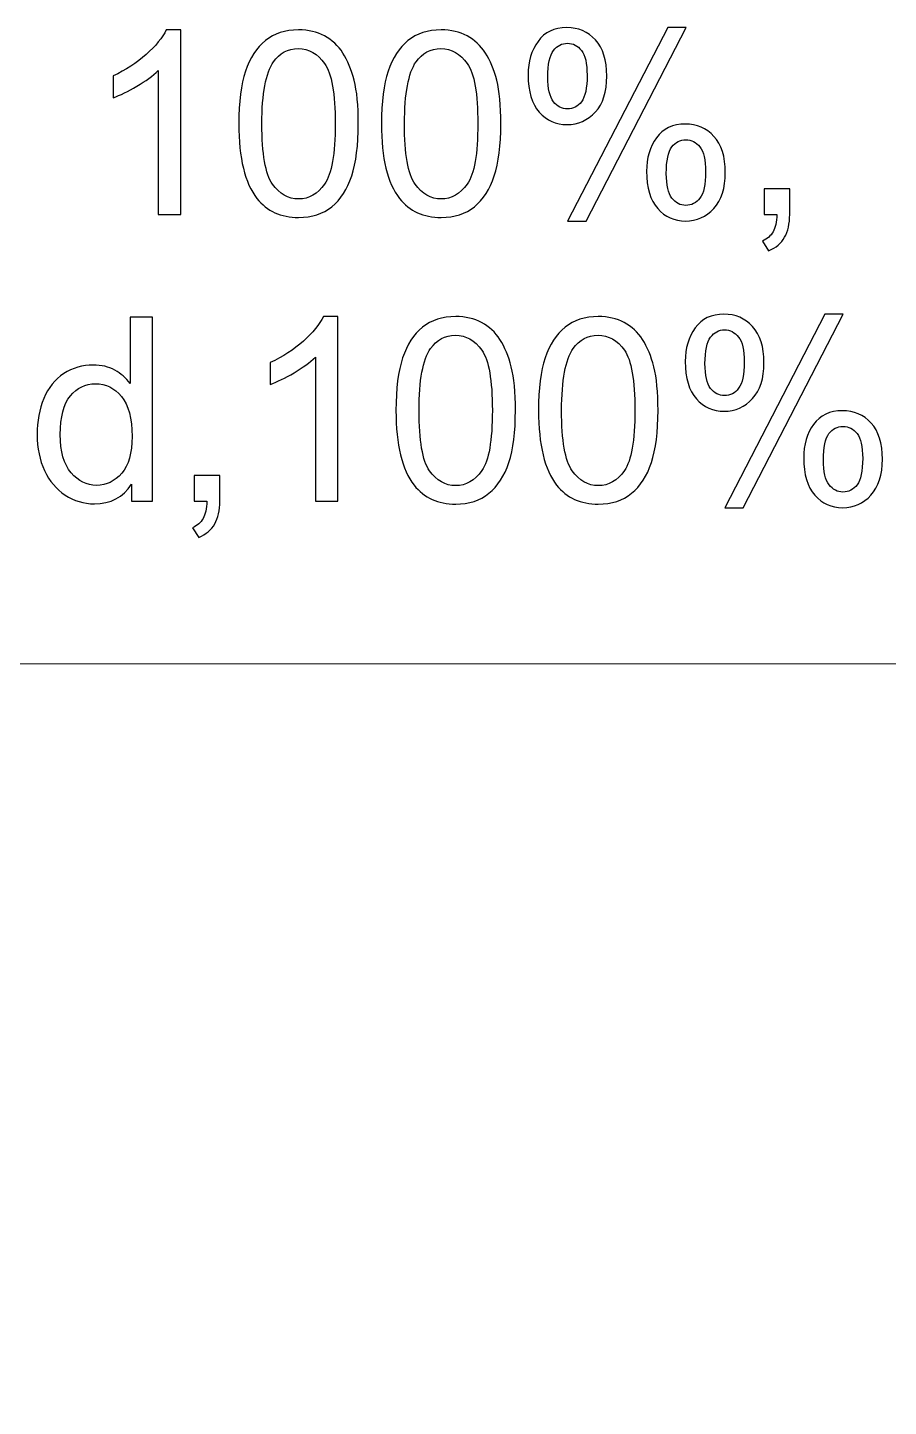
# Model space of a CAD drawing. Header units: millimetres. Extents: x -719 to 505, y -1021 to 376.
# Drawn here: x -124.2 to -38.9, y 161.1 to 297.6 of the extents above; entities that cross this region are included whole.
import ezdxf

# ---------------------------------------------------------------- set-up
doc = ezdxf.new("R2010")
doc.units = ezdxf.units.MM
doc.header["$MEASUREMENT"] = 0
doc.layers.add('ACRYL', color=7, linetype='Continuous')
doc.layers.add('OUTLINE', color=7, linetype='Continuous')

msp = doc.modelspace()

# ---------------------------------------------------------------- linework, layer by layer
at = {"layer": 'ACRYL', "color": 250}
for points, knots in [([(-74.6088, 292.9442), (-74.6088, 294.2396), (-74.2828, 295.3445), (-73.6267, 296.2505), (-73.6267, 296.2505), (-72.9705, 297.1606), (-72.0222, 297.6136), (-70.7776, 297.6136), (-70.7776, 297.6136), (-69.6346, 297.6136), (-68.6864, 297.2072), (-67.9371, 296.3944), (-67.9371, 296.3944), (-67.1878, 295.5816), (-66.811, 294.3836), (-66.811, 292.8088), (-66.811, 292.8088), (-66.811, 291.2721), (-67.192, 290.0867), (-67.9498, 289.257), (-67.9498, 289.257), (-68.7075, 288.4273), (-69.6431, 288.0124), (-70.7522, 288.0124), (-70.7522, 288.0124), (-71.8571, 288.0124), (-72.7758, 288.423), (-73.5081, 289.2401), (-73.5081, 289.2401), (-74.2405, 290.0571), (-74.6088, 291.2932), (-74.6088, 292.9442)], [0, 0, 0, 0, 0.11111111, 0.11111111, 0.11111111, 0.11111111, 0.22222222, 0.22222222, 0.22222222, 0.22222222, 0.33333333, 0.33333333, 0.33333333, 0.33333333, 0.44444444, 0.44444444, 0.44444444, 0.44444444, 0.55555556, 0.55555556, 0.55555556, 0.55555556, 0.66666667, 0.66666667, 0.66666667, 0.66666667, 0.77777778, 0.77777778, 0.77777778, 0.77777778, 1, 1, 1, 1]), ([(-70.7014, 278.462), (-70.7014, 278.462), (-60.7827, 297.6136), (-60.7827, 297.6136), (-60.7827, 297.6136), (-60.7827, 297.6136), (-58.9624, 297.6136), (-58.9624, 297.6136), (-58.9624, 297.6136), (-58.9624, 297.6136), (-68.8557, 278.462), (-68.8557, 278.462), (-68.8557, 278.462), (-68.8557, 278.462), (-70.7014, 278.462), (-70.7014, 278.462)], [0, 0, 0, 0, 0.2, 0.2, 0.2, 0.2, 0.4, 0.4, 0.4, 0.4, 0.6, 0.6, 0.6, 0.6, 1, 1, 1, 1]), ([(-109.013, 279.1224), (-109.013, 279.1224), (-111.2482, 279.1224), (-111.2482, 279.1224), (-111.2482, 279.1224), (-111.2482, 279.1224), (-111.2482, 293.3549), (-111.2482, 293.3549), (-111.2482, 293.3549), (-111.7858, 292.8384), (-112.4928, 292.3262), (-113.3649, 291.8139), (-113.3649, 291.8139), (-114.2369, 291.3017), (-115.0243, 290.9165), (-115.7186, 290.6625), (-115.7186, 290.6625), (-115.7186, 290.6625), (-115.7186, 292.8215), (-115.7186, 292.8215), (-115.7186, 292.8215), (-114.4698, 293.4057), (-113.3776, 294.1169), (-112.442, 294.9551), (-112.442, 294.9551), (-111.5064, 295.789), (-110.8418, 296.5976), (-110.4523, 297.385), (-110.4523, 297.385), (-110.4523, 297.385), (-109.013, 297.385), (-109.013, 297.385), (-109.013, 297.385), (-109.013, 297.385), (-109.013, 279.1224), (-109.013, 279.1224)], [0, 0, 0, 0, 0.1, 0.1, 0.1, 0.1, 0.2, 0.2, 0.2, 0.2, 0.3, 0.3, 0.3, 0.3, 0.4, 0.4, 0.4, 0.4, 0.5, 0.5, 0.5, 0.5, 0.6, 0.6, 0.6, 0.6, 0.7, 0.7, 0.7, 0.7, 0.8, 0.8, 0.8, 0.8, 1, 1, 1, 1]), ([(-103.2684, 288.0971), (-103.2684, 290.2434), (-103.0483, 291.979), (-102.608, 293.2914), (-102.608, 293.2914), (-102.1635, 294.6079), (-101.5073, 295.6197), (-100.6353, 296.3267), (-100.6353, 296.3267), (-99.7674, 297.0336), (-98.671, 297.385), (-97.3502, 297.385), (-97.3502, 297.385), (-96.3765, 297.385), (-95.5214, 297.1903), (-94.7806, 296.7966), (-94.7806, 296.7966), (-94.044, 296.4029), (-93.4344, 295.8356), (-92.9602, 295.0948), (-92.9602, 295.0948), (-92.4861, 294.3582), (-92.1136, 293.4565), (-91.8426, 292.3939), (-91.8426, 292.3939), (-91.5675, 291.3313), (-91.432, 289.8962), (-91.432, 288.0971), (-91.432, 288.0971), (-91.432, 285.9635), (-91.6521, 284.2363), (-92.0882, 282.9239), (-92.0882, 282.9239), (-92.5242, 281.6074), (-93.1804, 280.5956), (-94.0524, 279.8844), (-94.0524, 279.8844), (-94.9203, 279.1732), (-96.0209, 278.8176), (-97.3502, 278.8176), (-97.3502, 278.8176), (-99.0986, 278.8176), (-100.4744, 279.4399), (-101.4735, 280.6887), (-101.4735, 280.6887), (-102.6715, 282.2127), (-103.2684, 284.6808), (-103.2684, 288.0971)], [0, 0, 0, 0, 0.07692308, 0.07692308, 0.07692308, 0.07692308, 0.15384615, 0.15384615, 0.15384615, 0.15384615, 0.23076923, 0.23076923, 0.23076923, 0.23076923, 0.30769231, 0.30769231, 0.30769231, 0.30769231, 0.38461538, 0.38461538, 0.38461538, 0.38461538, 0.46153846, 0.46153846, 0.46153846, 0.46153846, 0.53846154, 0.53846154, 0.53846154, 0.53846154, 0.61538462, 0.61538462, 0.61538462, 0.61538462, 0.69230769, 0.69230769, 0.69230769, 0.69230769, 0.76923077, 0.76923077, 0.76923077, 0.76923077, 0.84615385, 0.84615385, 0.84615385, 0.84615385, 1, 1, 1, 1]), ([(-89.1418, 288.0971), (-89.1418, 290.2434), (-88.9217, 291.979), (-88.4814, 293.2914), (-88.4814, 293.2914), (-88.0369, 294.6079), (-87.3807, 295.6197), (-86.5087, 296.3267), (-86.5087, 296.3267), (-85.6408, 297.0336), (-84.5444, 297.385), (-83.2236, 297.385), (-83.2236, 297.385), (-82.2499, 297.385), (-81.3948, 297.1903), (-80.654, 296.7966), (-80.654, 296.7966), (-79.9174, 296.4029), (-79.3078, 295.8356), (-78.8336, 295.0948), (-78.8336, 295.0948), (-78.3595, 294.3582), (-77.987, 293.4565), (-77.716, 292.3939), (-77.716, 292.3939), (-77.4409, 291.3313), (-77.3054, 289.8962), (-77.3054, 288.0971), (-77.3054, 288.0971), (-77.3054, 285.9635), (-77.5255, 284.2363), (-77.9616, 282.9239), (-77.9616, 282.9239), (-78.3976, 281.6074), (-79.0538, 280.5956), (-79.9258, 279.8844), (-79.9258, 279.8844), (-80.7937, 279.1732), (-81.8943, 278.8176), (-83.2236, 278.8176), (-83.2236, 278.8176), (-84.972, 278.8176), (-86.3478, 279.4399), (-87.3469, 280.6887), (-87.3469, 280.6887), (-88.5449, 282.2127), (-89.1418, 284.6808), (-89.1418, 288.0971)], [0, 0, 0, 0, 0.07692308, 0.07692308, 0.07692308, 0.07692308, 0.15384615, 0.15384615, 0.15384615, 0.15384615, 0.23076923, 0.23076923, 0.23076923, 0.23076923, 0.30769231, 0.30769231, 0.30769231, 0.30769231, 0.38461538, 0.38461538, 0.38461538, 0.38461538, 0.46153846, 0.46153846, 0.46153846, 0.46153846, 0.53846154, 0.53846154, 0.53846154, 0.53846154, 0.61538462, 0.61538462, 0.61538462, 0.61538462, 0.69230769, 0.69230769, 0.69230769, 0.69230769, 0.76923077, 0.76923077, 0.76923077, 0.76923077, 0.84615385, 0.84615385, 0.84615385, 0.84615385, 1, 1, 1, 1]), ([(-100.9824, 288.0886), (-100.9824, 285.0956), (-100.6353, 283.106), (-99.9368, 282.1238), (-99.9368, 282.1238), (-99.2383, 281.1375), (-98.3747, 280.6464), (-97.3502, 280.6464), (-97.3502, 280.6464), (-96.3257, 280.6464), (-95.4621, 281.1417), (-94.7636, 282.1281), (-94.7636, 282.1281), (-94.0651, 283.1187), (-93.718, 285.1041), (-93.718, 288.0886), (-93.718, 288.0886), (-93.718, 291.0816), (-94.0651, 293.0712), (-94.7636, 294.0534), (-94.7636, 294.0534), (-95.4579, 295.0397), (-96.33, 295.5308), (-97.3756, 295.5308), (-97.3756, 295.5308), (-98.4001, 295.5308), (-99.2213, 295.0948), (-99.8352, 294.2269), (-99.8352, 294.2269), (-100.6014, 293.122), (-100.9824, 291.0731), (-100.9824, 288.0886)], [0, 0, 0, 0, 0.11111111, 0.11111111, 0.11111111, 0.11111111, 0.22222222, 0.22222222, 0.22222222, 0.22222222, 0.33333333, 0.33333333, 0.33333333, 0.33333333, 0.44444444, 0.44444444, 0.44444444, 0.44444444, 0.55555556, 0.55555556, 0.55555556, 0.55555556, 0.66666667, 0.66666667, 0.66666667, 0.66666667, 0.77777778, 0.77777778, 0.77777778, 0.77777778, 1, 1, 1, 1]), ([(-86.8558, 288.0886), (-86.8558, 285.0956), (-86.5087, 283.106), (-85.8102, 282.1238), (-85.8102, 282.1238), (-85.1117, 281.1375), (-84.2481, 280.6464), (-83.2236, 280.6464), (-83.2236, 280.6464), (-82.1991, 280.6464), (-81.3355, 281.1417), (-80.637, 282.1281), (-80.637, 282.1281), (-79.9385, 283.1187), (-79.5914, 285.1041), (-79.5914, 288.0886), (-79.5914, 288.0886), (-79.5914, 291.0816), (-79.9385, 293.0712), (-80.637, 294.0534), (-80.637, 294.0534), (-81.3313, 295.0397), (-82.2034, 295.5308), (-83.249, 295.5308), (-83.249, 295.5308), (-84.2735, 295.5308), (-85.0947, 295.0948), (-85.7086, 294.2269), (-85.7086, 294.2269), (-86.4748, 293.122), (-86.8558, 291.0731), (-86.8558, 288.0886)], [0, 0, 0, 0, 0.11111111, 0.11111111, 0.11111111, 0.11111111, 0.22222222, 0.22222222, 0.22222222, 0.22222222, 0.33333333, 0.33333333, 0.33333333, 0.33333333, 0.44444444, 0.44444444, 0.44444444, 0.44444444, 0.55555556, 0.55555556, 0.55555556, 0.55555556, 0.66666667, 0.66666667, 0.66666667, 0.66666667, 0.77777778, 0.77777778, 0.77777778, 0.77777778, 1, 1, 1, 1]), ([(-70.7141, 296.0642), (-71.2687, 296.0642), (-71.7301, 295.8271), (-72.0984, 295.3488), (-72.0984, 295.3488), (-72.4667, 294.8704), (-72.653, 293.9941), (-72.653, 292.7199), (-72.653, 292.7199), (-72.653, 291.5599), (-72.4667, 290.7429), (-72.0942, 290.273), (-72.0942, 290.273), (-71.7217, 289.7989), (-71.2602, 289.5618), (-70.7141, 289.5618), (-70.7141, 289.5618), (-70.1511, 289.5618), (-69.6854, 289.7989), (-69.3171, 290.2772), (-69.3171, 290.2772), (-68.9488, 290.7556), (-68.7668, 291.6277), (-68.7668, 292.8934), (-68.7668, 292.8934), (-68.7668, 294.0618), (-68.9531, 294.8831), (-69.3256, 295.353), (-69.3256, 295.353), (-69.6981, 295.8271), (-70.1596, 296.0642), (-70.7141, 296.0642)], [0, 0, 0, 0, 0.11111111, 0.11111111, 0.11111111, 0.11111111, 0.22222222, 0.22222222, 0.22222222, 0.22222222, 0.33333333, 0.33333333, 0.33333333, 0.33333333, 0.44444444, 0.44444444, 0.44444444, 0.44444444, 0.55555556, 0.55555556, 0.55555556, 0.55555556, 0.66666667, 0.66666667, 0.66666667, 0.66666667, 0.77777778, 0.77777778, 0.77777778, 0.77777778, 1, 1, 1, 1]), ([(-62.874, 283.3938), (-62.874, 284.6977), (-62.548, 285.8026), (-61.8919, 286.7085), (-61.8919, 286.7085), (-61.2399, 287.6102), (-60.2874, 288.0632), (-59.0386, 288.0632), (-59.0386, 288.0632), (-57.8956, 288.0632), (-56.9473, 287.6568), (-56.198, 286.844), (-56.198, 286.844), (-55.4487, 286.0312), (-55.0762, 284.8332), (-55.0762, 283.2584), (-55.0762, 283.2584), (-55.0762, 281.7217), (-55.453, 280.5363), (-56.2107, 279.7066), (-56.2107, 279.7066), (-56.9685, 278.8769), (-57.9083, 278.462), (-59.0259, 278.462), (-59.0259, 278.462), (-60.1266, 278.462), (-61.041, 278.8726), (-61.7733, 279.6939), (-61.7733, 279.6939), (-62.5057, 280.5152), (-62.874, 281.7513), (-62.874, 283.3938)], [0, 0, 0, 0, 0.11111111, 0.11111111, 0.11111111, 0.11111111, 0.22222222, 0.22222222, 0.22222222, 0.22222222, 0.33333333, 0.33333333, 0.33333333, 0.33333333, 0.44444444, 0.44444444, 0.44444444, 0.44444444, 0.55555556, 0.55555556, 0.55555556, 0.55555556, 0.66666667, 0.66666667, 0.66666667, 0.66666667, 0.77777778, 0.77777778, 0.77777778, 0.77777778, 1, 1, 1, 1]), ([(-58.9751, 286.5138), (-59.5381, 286.5138), (-59.9996, 286.2767), (-60.3679, 285.7984), (-60.3679, 285.7984), (-60.7362, 285.32), (-60.9182, 284.4437), (-60.9182, 283.1695), (-60.9182, 283.1695), (-60.9182, 282.018), (-60.7319, 281.2052), (-60.3594, 280.7268), (-60.3594, 280.7268), (-59.9911, 280.2485), (-59.5339, 280.0114), (-58.9878, 280.0114), (-58.9878, 280.0114), (-58.4163, 280.0114), (-57.9506, 280.2485), (-57.5823, 280.7268), (-57.5823, 280.7268), (-57.214, 281.2052), (-57.032, 282.0773), (-57.032, 283.343), (-57.032, 283.343), (-57.032, 284.5114), (-57.2183, 285.3327), (-57.5908, 285.8026), (-57.5908, 285.8026), (-57.9591, 286.2767), (-58.4205, 286.5138), (-58.9751, 286.5138)], [0, 0, 0, 0, 0.11111111, 0.11111111, 0.11111111, 0.11111111, 0.22222222, 0.22222222, 0.22222222, 0.22222222, 0.33333333, 0.33333333, 0.33333333, 0.33333333, 0.44444444, 0.44444444, 0.44444444, 0.44444444, 0.55555556, 0.55555556, 0.55555556, 0.55555556, 0.66666667, 0.66666667, 0.66666667, 0.66666667, 0.77777778, 0.77777778, 0.77777778, 0.77777778, 1, 1, 1, 1]), ([(-51.2366, 279.1224), (-51.2366, 279.1224), (-51.2366, 281.6624), (-51.2366, 281.6624), (-51.2366, 281.6624), (-51.2366, 281.6624), (-48.6966, 281.6624), (-48.6966, 281.6624), (-48.6966, 281.6624), (-48.6966, 281.6624), (-48.6966, 279.1224), (-48.6966, 279.1224), (-48.6966, 279.1224), (-48.6966, 278.1868), (-48.8617, 277.4291), (-49.1961, 276.8533), (-49.1961, 276.8533), (-49.5263, 276.2776), (-50.0555, 275.8289), (-50.7794, 275.5156), (-50.7794, 275.5156), (-50.7794, 275.5156), (-51.389, 276.4808), (-51.389, 276.4808), (-51.389, 276.4808), (-50.9149, 276.6882), (-50.5677, 276.993), (-50.3476, 277.391), (-50.3476, 277.391), (-50.1232, 277.7931), (-49.9962, 278.3689), (-49.9708, 279.1224), (-49.9708, 279.1224), (-49.9708, 279.1224), (-51.2366, 279.1224), (-51.2366, 279.1224)], [0, 0, 0, 0, 0.1, 0.1, 0.1, 0.1, 0.2, 0.2, 0.2, 0.2, 0.3, 0.3, 0.3, 0.3, 0.4, 0.4, 0.4, 0.4, 0.5, 0.5, 0.5, 0.5, 0.6, 0.6, 0.6, 0.6, 0.7, 0.7, 0.7, 0.7, 0.8, 0.8, 0.8, 0.8, 1, 1, 1, 1]), ([(-113.8942, 250.7463), (-113.8942, 250.7463), (-113.8942, 252.4185), (-113.8942, 252.4185), (-113.8942, 252.4185), (-114.7282, 251.1188), (-115.9558, 250.4669), (-117.5772, 250.4669), (-117.5772, 250.4669), (-118.6271, 250.4669), (-119.5923, 250.7548), (-120.4686, 251.3347), (-120.4686, 251.3347), (-121.3491, 251.9105), (-122.0307, 252.719), (-122.5175, 253.752), (-122.5175, 253.752), (-123.0001, 254.7891), (-123.2414, 255.9787), (-123.2414, 257.3249), (-123.2414, 257.3249), (-123.2414, 258.6372), (-123.0213, 259.8268), (-122.5852, 260.8978), (-122.5852, 260.8978), (-122.145, 261.9646), (-121.4888, 262.7859), (-120.6125, 263.3532), (-120.6125, 263.3532), (-119.7404, 263.9247), (-118.7583, 264.2083), (-117.6788, 264.2083), (-117.6788, 264.2083), (-116.8829, 264.2083), (-116.176, 264.039), (-115.5579, 263.7045), (-115.5579, 263.7045), (-114.9398, 263.3701), (-114.4361, 262.9298), (-114.0466, 262.3922), (-114.0466, 262.3922), (-114.0466, 262.3922), (-114.0466, 268.9327), (-114.0466, 268.9327), (-114.0466, 268.9327), (-114.0466, 268.9327), (-111.8114, 268.9327), (-111.8114, 268.9327), (-111.8114, 268.9327), (-111.8114, 268.9327), (-111.8114, 250.7463), (-111.8114, 250.7463), (-111.8114, 250.7463), (-111.8114, 250.7463), (-113.8942, 250.7463), (-113.8942, 250.7463)], [0, 0, 0, 0, 0.06666667, 0.06666667, 0.06666667, 0.06666667, 0.13333333, 0.13333333, 0.13333333, 0.13333333, 0.2, 0.2, 0.2, 0.2, 0.26666667, 0.26666667, 0.26666667, 0.26666667, 0.33333333, 0.33333333, 0.33333333, 0.33333333, 0.4, 0.4, 0.4, 0.4, 0.46666667, 0.46666667, 0.46666667, 0.46666667, 0.53333333, 0.53333333, 0.53333333, 0.53333333, 0.6, 0.6, 0.6, 0.6, 0.66666667, 0.66666667, 0.66666667, 0.66666667, 0.73333333, 0.73333333, 0.73333333, 0.73333333, 0.8, 0.8, 0.8, 0.8, 0.86666667, 0.86666667, 0.86666667, 0.86666667, 1, 1, 1, 1]), ([(-93.4472, 250.7463), (-93.4472, 250.7463), (-95.6824, 250.7463), (-95.6824, 250.7463), (-95.6824, 250.7463), (-95.6824, 250.7463), (-95.6824, 264.9788), (-95.6824, 264.9788), (-95.6824, 264.9788), (-96.22, 264.4623), (-96.927, 263.9501), (-97.7991, 263.4378), (-97.7991, 263.4378), (-98.6711, 262.9256), (-99.4585, 262.5404), (-100.1528, 262.2864), (-100.1528, 262.2864), (-100.1528, 262.2864), (-100.1528, 264.4454), (-100.1528, 264.4454), (-100.1528, 264.4454), (-98.904, 265.0296), (-97.8118, 265.7408), (-96.8762, 266.579), (-96.8762, 266.579), (-95.9406, 267.4129), (-95.276, 268.2215), (-94.8865, 269.0089), (-94.8865, 269.0089), (-94.8865, 269.0089), (-93.4472, 269.0089), (-93.4472, 269.0089), (-93.4472, 269.0089), (-93.4472, 269.0089), (-93.4472, 250.7463), (-93.4472, 250.7463)], [0, 0, 0, 0, 0.1, 0.1, 0.1, 0.1, 0.2, 0.2, 0.2, 0.2, 0.3, 0.3, 0.3, 0.3, 0.4, 0.4, 0.4, 0.4, 0.5, 0.5, 0.5, 0.5, 0.6, 0.6, 0.6, 0.6, 0.7, 0.7, 0.7, 0.7, 0.8, 0.8, 0.8, 0.8, 1, 1, 1, 1]), ([(-87.7026, 259.721), (-87.7026, 261.8673), (-87.4825, 263.6029), (-87.0422, 264.9153), (-87.0422, 264.9153), (-86.5977, 266.2318), (-85.9415, 267.2436), (-85.0695, 267.9506), (-85.0695, 267.9506), (-84.2016, 268.6575), (-83.1052, 269.0089), (-81.7844, 269.0089), (-81.7844, 269.0089), (-80.8107, 269.0089), (-79.9556, 268.8142), (-79.2148, 268.4205), (-79.2148, 268.4205), (-78.4782, 268.0268), (-77.8686, 267.4595), (-77.3944, 266.7187), (-77.3944, 266.7187), (-76.9203, 265.9821), (-76.5478, 265.0804), (-76.2768, 264.0178), (-76.2768, 264.0178), (-76.0017, 262.9552), (-75.8662, 261.5201), (-75.8662, 259.721), (-75.8662, 259.721), (-75.8662, 257.5874), (-76.0863, 255.8602), (-76.5224, 254.5478), (-76.5224, 254.5478), (-76.9584, 253.2313), (-77.6146, 252.2195), (-78.4866, 251.5083), (-78.4866, 251.5083), (-79.3545, 250.7971), (-80.4551, 250.4415), (-81.7844, 250.4415), (-81.7844, 250.4415), (-83.5328, 250.4415), (-84.9086, 251.0638), (-85.9077, 252.3126), (-85.9077, 252.3126), (-87.1057, 253.8366), (-87.7026, 256.3047), (-87.7026, 259.721)], [0, 0, 0, 0, 0.07692308, 0.07692308, 0.07692308, 0.07692308, 0.15384615, 0.15384615, 0.15384615, 0.15384615, 0.23076923, 0.23076923, 0.23076923, 0.23076923, 0.30769231, 0.30769231, 0.30769231, 0.30769231, 0.38461538, 0.38461538, 0.38461538, 0.38461538, 0.46153846, 0.46153846, 0.46153846, 0.46153846, 0.53846154, 0.53846154, 0.53846154, 0.53846154, 0.61538462, 0.61538462, 0.61538462, 0.61538462, 0.69230769, 0.69230769, 0.69230769, 0.69230769, 0.76923077, 0.76923077, 0.76923077, 0.76923077, 0.84615385, 0.84615385, 0.84615385, 0.84615385, 1, 1, 1, 1]), ([(-73.576, 259.721), (-73.576, 261.8673), (-73.3559, 263.6029), (-72.9156, 264.9153), (-72.9156, 264.9153), (-72.4711, 266.2318), (-71.8149, 267.2436), (-70.9429, 267.9506), (-70.9429, 267.9506), (-70.075, 268.6575), (-68.9786, 269.0089), (-67.6578, 269.0089), (-67.6578, 269.0089), (-66.6841, 269.0089), (-65.829, 268.8142), (-65.0882, 268.4205), (-65.0882, 268.4205), (-64.3516, 268.0268), (-63.742, 267.4595), (-63.2678, 266.7187), (-63.2678, 266.7187), (-62.7937, 265.9821), (-62.4212, 265.0804), (-62.1502, 264.0178), (-62.1502, 264.0178), (-61.8751, 262.9552), (-61.7396, 261.5201), (-61.7396, 259.721), (-61.7396, 259.721), (-61.7396, 257.5874), (-61.9597, 255.8602), (-62.3958, 254.5478), (-62.3958, 254.5478), (-62.8318, 253.2313), (-63.488, 252.2195), (-64.36, 251.5083), (-64.36, 251.5083), (-65.2279, 250.7971), (-66.3285, 250.4415), (-67.6578, 250.4415), (-67.6578, 250.4415), (-69.4062, 250.4415), (-70.782, 251.0638), (-71.7811, 252.3126), (-71.7811, 252.3126), (-72.9791, 253.8366), (-73.576, 256.3047), (-73.576, 259.721)], [0, 0, 0, 0, 0.07692308, 0.07692308, 0.07692308, 0.07692308, 0.15384615, 0.15384615, 0.15384615, 0.15384615, 0.23076923, 0.23076923, 0.23076923, 0.23076923, 0.30769231, 0.30769231, 0.30769231, 0.30769231, 0.38461538, 0.38461538, 0.38461538, 0.38461538, 0.46153846, 0.46153846, 0.46153846, 0.46153846, 0.53846154, 0.53846154, 0.53846154, 0.53846154, 0.61538462, 0.61538462, 0.61538462, 0.61538462, 0.69230769, 0.69230769, 0.69230769, 0.69230769, 0.76923077, 0.76923077, 0.76923077, 0.76923077, 0.84615385, 0.84615385, 0.84615385, 0.84615385, 1, 1, 1, 1]), ([(-59.043, 264.5681), (-59.043, 265.8635), (-58.717, 266.9684), (-58.0609, 267.8744), (-58.0609, 267.8744), (-57.4047, 268.7845), (-56.4564, 269.2375), (-55.2118, 269.2375), (-55.2118, 269.2375), (-54.0688, 269.2375), (-53.1206, 268.8311), (-52.3713, 268.0183), (-52.3713, 268.0183), (-51.622, 267.2055), (-51.2452, 266.0075), (-51.2452, 264.4327), (-51.2452, 264.4327), (-51.2452, 262.896), (-51.6262, 261.7106), (-52.384, 260.8809), (-52.384, 260.8809), (-53.1417, 260.0512), (-54.0773, 259.6363), (-55.1864, 259.6363), (-55.1864, 259.6363), (-56.2913, 259.6363), (-57.21, 260.0469), (-57.9423, 260.864), (-57.9423, 260.864), (-58.6747, 261.681), (-59.043, 262.9171), (-59.043, 264.5681)], [0, 0, 0, 0, 0.11111111, 0.11111111, 0.11111111, 0.11111111, 0.22222222, 0.22222222, 0.22222222, 0.22222222, 0.33333333, 0.33333333, 0.33333333, 0.33333333, 0.44444444, 0.44444444, 0.44444444, 0.44444444, 0.55555556, 0.55555556, 0.55555556, 0.55555556, 0.66666667, 0.66666667, 0.66666667, 0.66666667, 0.77777778, 0.77777778, 0.77777778, 0.77777778, 1, 1, 1, 1]), ([(-55.1356, 250.0859), (-55.1356, 250.0859), (-45.2169, 269.2375), (-45.2169, 269.2375), (-45.2169, 269.2375), (-45.2169, 269.2375), (-43.3966, 269.2375), (-43.3966, 269.2375), (-43.3966, 269.2375), (-43.3966, 269.2375), (-53.2899, 250.0859), (-53.2899, 250.0859), (-53.2899, 250.0859), (-53.2899, 250.0859), (-55.1356, 250.0859), (-55.1356, 250.0859)], [0, 0, 0, 0, 0.2, 0.2, 0.2, 0.2, 0.4, 0.4, 0.4, 0.4, 0.6, 0.6, 0.6, 0.6, 1, 1, 1, 1]), ([(-55.1483, 267.6881), (-55.7029, 267.6881), (-56.1643, 267.451), (-56.5326, 266.9727), (-56.5326, 266.9727), (-56.9009, 266.4943), (-57.0872, 265.618), (-57.0872, 264.3438), (-57.0872, 264.3438), (-57.0872, 263.1838), (-56.9009, 262.3668), (-56.5284, 261.8969), (-56.5284, 261.8969), (-56.1559, 261.4228), (-55.6944, 261.1857), (-55.1483, 261.1857), (-55.1483, 261.1857), (-54.5853, 261.1857), (-54.1196, 261.4228), (-53.7513, 261.9011), (-53.7513, 261.9011), (-53.383, 262.3795), (-53.201, 263.2516), (-53.201, 264.5173), (-53.201, 264.5173), (-53.201, 265.6857), (-53.3873, 266.507), (-53.7598, 266.9769), (-53.7598, 266.9769), (-54.1323, 267.451), (-54.5938, 267.6881), (-55.1483, 267.6881)], [0, 0, 0, 0, 0.11111111, 0.11111111, 0.11111111, 0.11111111, 0.22222222, 0.22222222, 0.22222222, 0.22222222, 0.33333333, 0.33333333, 0.33333333, 0.33333333, 0.44444444, 0.44444444, 0.44444444, 0.44444444, 0.55555556, 0.55555556, 0.55555556, 0.55555556, 0.66666667, 0.66666667, 0.66666667, 0.66666667, 0.77777778, 0.77777778, 0.77777778, 0.77777778, 1, 1, 1, 1]), ([(-85.4166, 259.7125), (-85.4166, 256.7195), (-85.0695, 254.7299), (-84.371, 253.7477), (-84.371, 253.7477), (-83.6725, 252.7614), (-82.8089, 252.2703), (-81.7844, 252.2703), (-81.7844, 252.2703), (-80.7599, 252.2703), (-79.8963, 252.7656), (-79.1978, 253.752), (-79.1978, 253.752), (-78.4993, 254.7426), (-78.1522, 256.728), (-78.1522, 259.7125), (-78.1522, 259.7125), (-78.1522, 262.7055), (-78.4993, 264.6951), (-79.1978, 265.6773), (-79.1978, 265.6773), (-79.8921, 266.6636), (-80.7642, 267.1547), (-81.8098, 267.1547), (-81.8098, 267.1547), (-82.8343, 267.1547), (-83.6555, 266.7187), (-84.2694, 265.8508), (-84.2694, 265.8508), (-85.0356, 264.7459), (-85.4166, 262.697), (-85.4166, 259.7125)], [0, 0, 0, 0, 0.11111111, 0.11111111, 0.11111111, 0.11111111, 0.22222222, 0.22222222, 0.22222222, 0.22222222, 0.33333333, 0.33333333, 0.33333333, 0.33333333, 0.44444444, 0.44444444, 0.44444444, 0.44444444, 0.55555556, 0.55555556, 0.55555556, 0.55555556, 0.66666667, 0.66666667, 0.66666667, 0.66666667, 0.77777778, 0.77777778, 0.77777778, 0.77777778, 1, 1, 1, 1]), ([(-71.29, 259.7125), (-71.29, 256.7195), (-70.9429, 254.7299), (-70.2444, 253.7477), (-70.2444, 253.7477), (-69.5459, 252.7614), (-68.6823, 252.2703), (-67.6578, 252.2703), (-67.6578, 252.2703), (-66.6333, 252.2703), (-65.7697, 252.7656), (-65.0712, 253.752), (-65.0712, 253.752), (-64.3727, 254.7426), (-64.0256, 256.728), (-64.0256, 259.7125), (-64.0256, 259.7125), (-64.0256, 262.7055), (-64.3727, 264.6951), (-65.0712, 265.6773), (-65.0712, 265.6773), (-65.7655, 266.6636), (-66.6376, 267.1547), (-67.6832, 267.1547), (-67.6832, 267.1547), (-68.7077, 267.1547), (-69.5289, 266.7187), (-70.1428, 265.8508), (-70.1428, 265.8508), (-70.909, 264.7459), (-71.29, 262.697), (-71.29, 259.7125)], [0, 0, 0, 0, 0.11111111, 0.11111111, 0.11111111, 0.11111111, 0.22222222, 0.22222222, 0.22222222, 0.22222222, 0.33333333, 0.33333333, 0.33333333, 0.33333333, 0.44444444, 0.44444444, 0.44444444, 0.44444444, 0.55555556, 0.55555556, 0.55555556, 0.55555556, 0.66666667, 0.66666667, 0.66666667, 0.66666667, 0.77777778, 0.77777778, 0.77777778, 0.77777778, 1, 1, 1, 1]), ([(-120.9554, 257.3207), (-120.9554, 255.6358), (-120.5998, 254.3785), (-119.8844, 253.5445), (-119.8844, 253.5445), (-119.1732, 252.7106), (-118.3307, 252.2957), (-117.3613, 252.2957), (-117.3613, 252.2957), (-116.3834, 252.2957), (-115.5537, 252.6936), (-114.8679, 253.4895), (-114.8679, 253.4895), (-114.1863, 254.2854), (-113.8434, 255.5003), (-113.8434, 257.1344), (-113.8434, 257.1344), (-113.8434, 258.9293), (-114.1905, 260.2501), (-114.889, 261.0926), (-114.889, 261.0926), (-115.5833, 261.935), (-116.4427, 262.3541), (-117.4629, 262.3541), (-117.4629, 262.3541), (-118.4577, 262.3541), (-119.2875, 261.9519), (-119.9563, 261.1434), (-119.9563, 261.1434), (-120.621, 260.3348), (-120.9554, 259.0606), (-120.9554, 257.3207)], [0, 0, 0, 0, 0.11111111, 0.11111111, 0.11111111, 0.11111111, 0.22222222, 0.22222222, 0.22222222, 0.22222222, 0.33333333, 0.33333333, 0.33333333, 0.33333333, 0.44444444, 0.44444444, 0.44444444, 0.44444444, 0.55555556, 0.55555556, 0.55555556, 0.55555556, 0.66666667, 0.66666667, 0.66666667, 0.66666667, 0.77777778, 0.77777778, 0.77777778, 0.77777778, 1, 1, 1, 1]), ([(-47.3082, 255.0177), (-47.3082, 256.3216), (-46.9822, 257.4265), (-46.3261, 258.3324), (-46.3261, 258.3324), (-45.6741, 259.2341), (-44.7216, 259.6871), (-43.4728, 259.6871), (-43.4728, 259.6871), (-42.3298, 259.6871), (-41.3815, 259.2807), (-40.6322, 258.4679), (-40.6322, 258.4679), (-39.8829, 257.6551), (-39.5104, 256.4571), (-39.5104, 254.8823), (-39.5104, 254.8823), (-39.5104, 253.3456), (-39.8872, 252.1602), (-40.6449, 251.3305), (-40.6449, 251.3305), (-41.4027, 250.5008), (-42.3425, 250.0859), (-43.4601, 250.0859), (-43.4601, 250.0859), (-44.5608, 250.0859), (-45.4752, 250.4965), (-46.2075, 251.3178), (-46.2075, 251.3178), (-46.9399, 252.1391), (-47.3082, 253.3752), (-47.3082, 255.0177)], [0, 0, 0, 0, 0.11111111, 0.11111111, 0.11111111, 0.11111111, 0.22222222, 0.22222222, 0.22222222, 0.22222222, 0.33333333, 0.33333333, 0.33333333, 0.33333333, 0.44444444, 0.44444444, 0.44444444, 0.44444444, 0.55555556, 0.55555556, 0.55555556, 0.55555556, 0.66666667, 0.66666667, 0.66666667, 0.66666667, 0.77777778, 0.77777778, 0.77777778, 0.77777778, 1, 1, 1, 1]), ([(-43.4093, 258.1377), (-43.9723, 258.1377), (-44.4338, 257.9006), (-44.8021, 257.4223), (-44.8021, 257.4223), (-45.1704, 256.9439), (-45.3524, 256.0676), (-45.3524, 254.7934), (-45.3524, 254.7934), (-45.3524, 253.6419), (-45.1661, 252.8291), (-44.7936, 252.3507), (-44.7936, 252.3507), (-44.4253, 251.8724), (-43.9681, 251.6353), (-43.422, 251.6353), (-43.422, 251.6353), (-42.8505, 251.6353), (-42.3848, 251.8724), (-42.0165, 252.3507), (-42.0165, 252.3507), (-41.6482, 252.8291), (-41.4662, 253.7012), (-41.4662, 254.9669), (-41.4662, 254.9669), (-41.4662, 256.1353), (-41.6525, 256.9566), (-42.025, 257.4265), (-42.025, 257.4265), (-42.3933, 257.9006), (-42.8547, 258.1377), (-43.4093, 258.1377)], [0, 0, 0, 0, 0.11111111, 0.11111111, 0.11111111, 0.11111111, 0.22222222, 0.22222222, 0.22222222, 0.22222222, 0.33333333, 0.33333333, 0.33333333, 0.33333333, 0.44444444, 0.44444444, 0.44444444, 0.44444444, 0.55555556, 0.55555556, 0.55555556, 0.55555556, 0.66666667, 0.66666667, 0.66666667, 0.66666667, 0.77777778, 0.77777778, 0.77777778, 0.77777778, 1, 1, 1, 1]), ([(-107.6924, 250.7463), (-107.6924, 250.7463), (-107.6924, 253.2863), (-107.6924, 253.2863), (-107.6924, 253.2863), (-107.6924, 253.2863), (-105.1524, 253.2863), (-105.1524, 253.2863), (-105.1524, 253.2863), (-105.1524, 253.2863), (-105.1524, 250.7463), (-105.1524, 250.7463), (-105.1524, 250.7463), (-105.1524, 249.8107), (-105.3175, 249.053), (-105.6519, 248.4772), (-105.6519, 248.4772), (-105.9821, 247.9015), (-106.5113, 247.4528), (-107.2352, 247.1395), (-107.2352, 247.1395), (-107.2352, 247.1395), (-107.8448, 248.1047), (-107.8448, 248.1047), (-107.8448, 248.1047), (-107.3707, 248.3121), (-107.0235, 248.6169), (-106.8034, 249.0149), (-106.8034, 249.0149), (-106.579, 249.417), (-106.452, 249.9928), (-106.4266, 250.7463), (-106.4266, 250.7463), (-106.4266, 250.7463), (-107.6924, 250.7463), (-107.6924, 250.7463)], [0, 0, 0, 0, 0.1, 0.1, 0.1, 0.1, 0.2, 0.2, 0.2, 0.2, 0.3, 0.3, 0.3, 0.3, 0.4, 0.4, 0.4, 0.4, 0.5, 0.5, 0.5, 0.5, 0.6, 0.6, 0.6, 0.6, 0.7, 0.7, 0.7, 0.7, 0.8, 0.8, 0.8, 0.8, 1, 1, 1, 1])]:
    msp.add_open_spline(points, degree=3, knots=knots, dxfattribs=at)
at = {"layer": 'OUTLINE', "color": 250, "lineweight": 9}
msp.add_open_spline([(-264.1872, 27.573), (-264.1872, 27.573), (-264.1872, 231.6576), (-264.1872, 231.6576), (-264.1872, 231.6576), (-264.1872, 233.2844), (-262.8563, 234.6153), (-261.2295, 234.6153), (-261.2295, 234.6153), (-261.2295, 234.6153), (32.8551, 234.6153), (32.8551, 234.6153), (32.8551, 234.6153), (34.4819, 234.6153), (35.8128, 233.2844), (35.8128, 231.6576), (35.8128, 231.6576), (35.8128, 231.6576), (35.8128, 27.573), (35.8128, 27.573), (35.8128, 27.573), (35.8128, 25.9462), (34.4819, 24.6153), (32.8551, 24.6153), (32.8551, 24.6153), (32.8551, 24.6153), (-261.2295, 24.6153), (-261.2295, 24.6153), (-261.2295, 24.6153), (-262.8563, 24.6153), (-264.1872, 25.9462), (-264.1872, 27.573)], degree=3, knots=[0, 0, 0, 0, 0.11111111, 0.11111111, 0.11111111, 0.11111111, 0.22222222, 0.22222222, 0.22222222, 0.22222222, 0.33333333, 0.33333333, 0.33333333, 0.33333333, 0.44444444, 0.44444444, 0.44444444, 0.44444444, 0.55555556, 0.55555556, 0.55555556, 0.55555556, 0.66666667, 0.66666667, 0.66666667, 0.66666667, 0.77777778, 0.77777778, 0.77777778, 0.77777778, 1, 1, 1, 1], dxfattribs=at)

doc.saveas('drawing.dxf')
